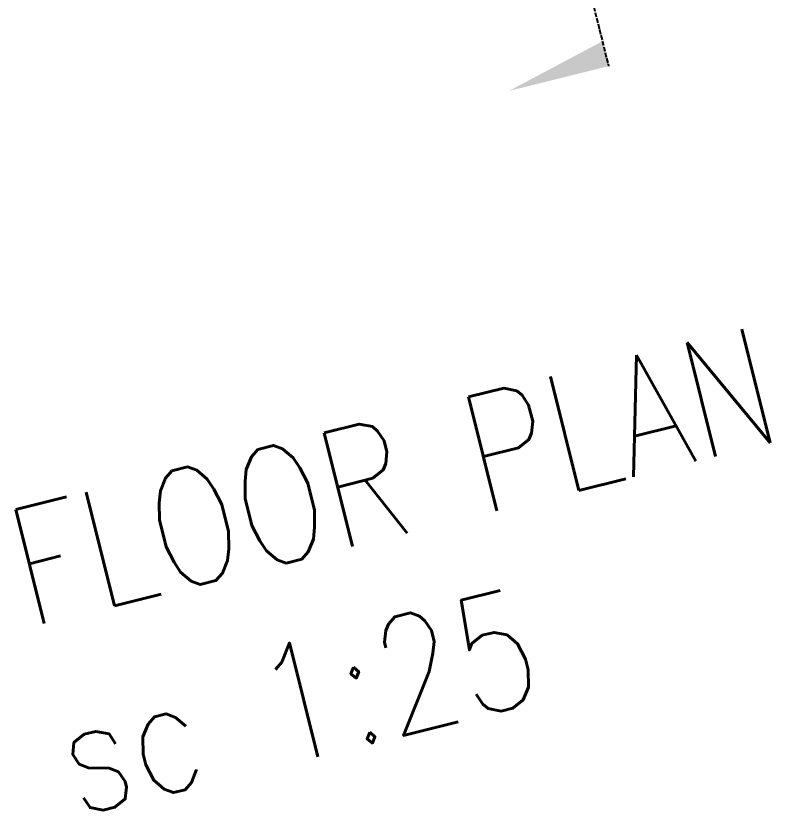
# Model space of a CAD drawing. Header units: inches. Extents: x 252212 to 296477, y 417293 to 492071.
# Drawn here: x 269998 to 271927, y 460292 to 462324 of the extents above; entities that cross this region are included whole.
import ezdxf

# ---------------------------------------------------------------- set-up
doc = ezdxf.new("R2010")
doc.units = ezdxf.units.IN
doc.header["$MEASUREMENT"] = 0
doc.linetypes.add('ACAD_ISO04W100', pattern=[30, 24, -3, 0, -3])
doc.linetypes.add('ACAD_ISO10W100', pattern=[18, 12, -3, 0, -3])
doc.layers.add('CUTTING LN', color=162, linetype='ACAD_ISO10W100', lineweight=25)
doc.layers.add('ID-NOTES', color=3, linetype='Continuous', lineweight=0)
doc.styles.add('ID-ROMANS', font='romans.shx', dxfattribs={"width": 0.8})

# ---------------------------------------------------------------- blocks, each defined once
blk = doc.blocks.new('DRAWING LIST$0$tail')
at = {"color": 3}
blk.add_solid([(-3.552713678800501e-15, 0), (-3.552713678800501e-15, 0.125), (0.4999999999999964, 0)], dxfattribs=at)

msp = doc.modelspace()

# ---------------------------------------------------------------- linework, layer by layer
at = {"layer": 'CUTTING LN', "linetype": 'ACAD_ISO04W100', "ltscale": 0.5}
msp.add_line((270618.7743115261, 465790.7178874422, 1.77327809913943e-07), (271513.4010769848, 462194.9266606555, 1.773167202102019e-07), dxfattribs=at)

# ---------------------------------------------------------------- block references
at = {"xscale": -525.3120000000011, "yscale": 525.3120000000011, "zscale": 525.3119999999999, "rotation": 13.97142328296732}
msp.add_blockref('DRAWING LIST$0$tail', (271513.4005510219, 462194.9287746674, 1.773167202136722e-07), dxfattribs=at)

# ---------------------------------------------------------------- texts
at = {"layer": 'ID-NOTES', "insert": (269957.6659527006, 461050.6600555608, 1.466518336033709e-07), "char_height": 300, "width": 6757.121219699296, "attachment_point": 1, "rotation": 13.971423282985665, "style": 'ID-ROMANS'}
msp.add_mtext('FLOOR PLAN\\Psc 1:25', dxfattribs=at)

doc.saveas('drawing.dxf')
